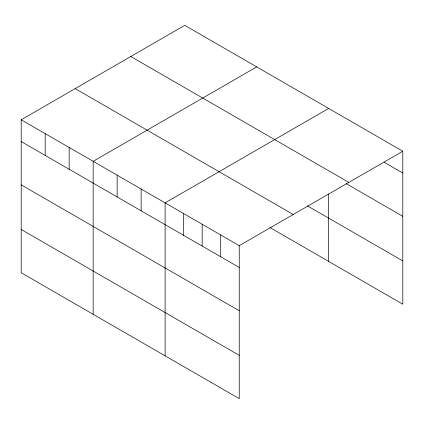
<?xml version="1.0" encoding="UTF-8"?>
<svg xmlns="http://www.w3.org/2000/svg" width="424" height="424" viewBox="0 0 424 424"><rect width="100%" height="100%" fill="white"/><g stroke="black" fill="none" stroke-linecap="round" stroke-linejoin="round"><path stroke-width="0.64" d="M21.2 119.78L239.247 245.671L239.247 398.645L21.2 272.759L21.2 119.78L184.753 25.355L402.8 151.241L402.8 304.22L269.844 227.46M256.711 66.897L93.158 161.321L93.158 314.301M328.664 108.438L165.111 202.868L165.111 355.842M239.247 245.671L402.8 151.241M384.266 162.328L402.8 173.029M130.783 56.514L348.83 182.405M346.074 183.571L402.8 216.32M307.533 205.926L402.8 260.924M75.17 88.621L293.217 214.507M21.2 141.563L239.247 267.454M21.2 184.859L239.247 310.75M21.2 229.464L239.247 355.354M328.664 193.853L328.664 261.417M220.713 234.97L220.713 256.753M202.179 224.269L202.179 246.053M183.645 213.569L183.645 235.352M141.128 189.019L141.128 210.802M117.141 175.17L117.141 196.959M69.17 147.478L69.17 169.261M45.188 133.629L45.188 155.412"/></g></svg>
